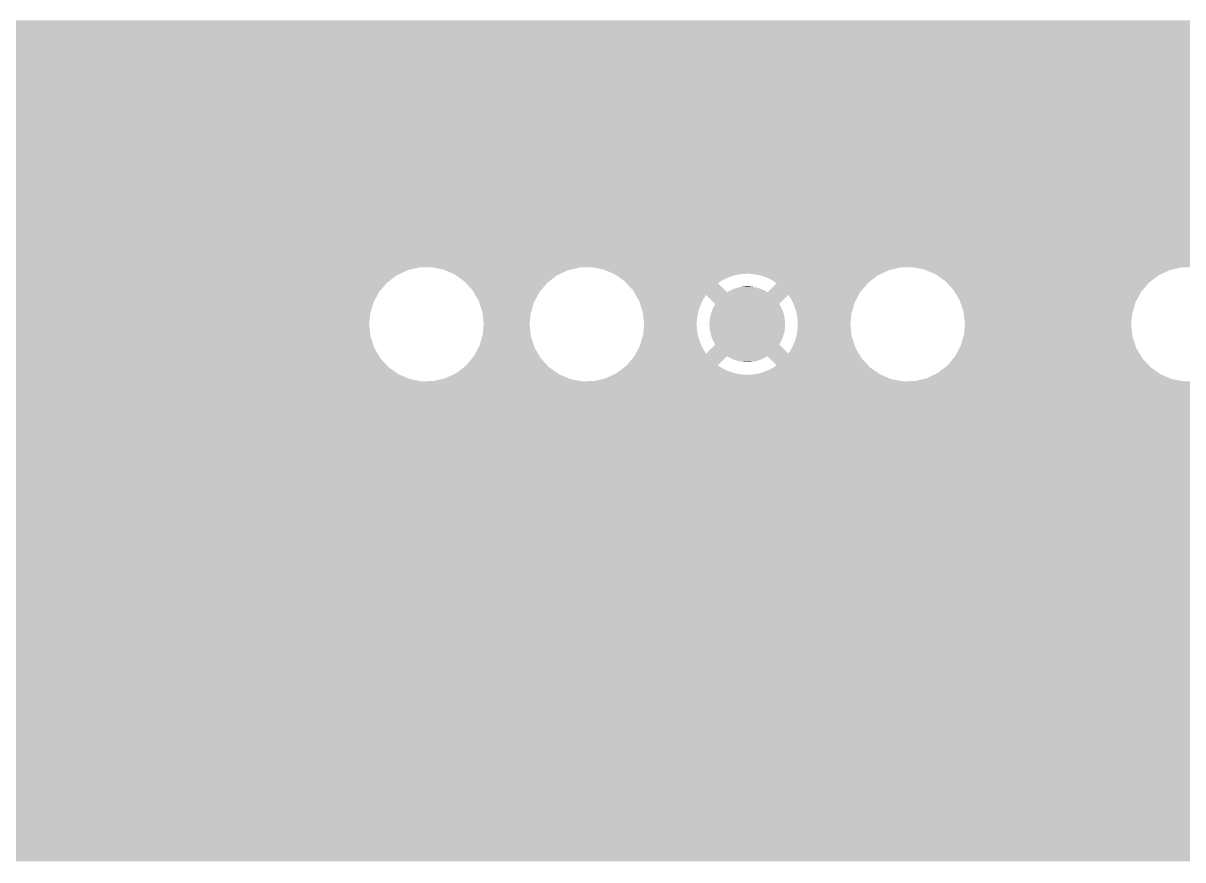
# Model space of a CAD drawing. Extents: x 295 to 953, y 10 to 290.
# Drawn here: x 806.28 to 830.15, y 220.65 to 237.87 of the extents above; entities that cross this region are included whole.
import ezdxf

# ---------------------------------------------------------------- set-up
doc = ezdxf.new("R2010")
doc.units = 0
doc.header["$LTSCALE"] = 5
doc.header["$MEASUREMENT"] = 0
doc.layers.add('GND1', color=7, linetype='CONTINUOUS')

msp = doc.modelspace()

# ---------------------------------------------------------------- linework, layer by layer
at = {"layer": 'GND1'}
for points in [[(679.973, 237.668), (680.103, 237.818), (848.376, 237.668), (848.376, 237.818)], [(680.103, 237.818), (680.174, 237.931), (848.376, 237.818), (848.376, 237.931)], [(691.628, 237.667), (691.554, 237.668), (848.376, 237.667), (848.376, 237.668)], [(691.702, 237.661), (691.628, 237.667), (848.376, 237.661), (848.376, 237.667)], [(691.775, 237.649), (691.702, 237.661), (848.376, 237.649), (848.376, 237.661)], [(691.847, 237.633), (691.775, 237.649), (848.376, 237.633), (848.376, 237.649)], [(691.918, 237.611), (691.847, 237.633), (848.376, 237.611), (848.376, 237.633)], [(691.987, 237.584), (691.918, 237.611), (848.376, 237.584), (848.376, 237.611)], [(692.054, 237.552), (691.987, 237.584), (848.376, 237.552), (848.376, 237.584)], [(692.119, 237.516), (692.054, 237.552), (848.376, 237.516), (848.376, 237.552)], [(692.181, 237.475), (692.119, 237.516), (848.376, 237.475), (848.376, 237.516)], [(679.433, 237.232), (679.524, 237.287), (848.376, 237.232), (848.376, 237.287)], [(691.993, 237.287), (692.181, 237.475), (848.376, 237.287), (848.376, 237.475)], [(692.452, 237.19), (692.424, 237.232), (848.376, 237.19), (848.376, 237.232)], [(692.49, 237.126), (692.452, 237.19), (848.376, 237.126), (848.376, 237.19)], [(692.523, 237.06), (692.49, 237.126), (848.376, 237.06), (848.376, 237.126)], [(692.552, 236.991), (692.523, 237.06), (848.376, 236.991), (848.376, 237.06)], [(692.556, 236.977), (692.552, 236.991), (848.376, 236.977), (848.376, 236.991)], [(735.677, 236.929), (735.432, 236.977), (848.376, 236.929), (848.376, 236.977)], [(735.906, 236.831), (735.677, 236.929), (848.376, 236.831), (848.376, 236.929)], [(736.109, 236.686), (735.906, 236.831), (848.376, 236.686), (848.376, 236.831)], [(736.277, 236.502), (736.109, 236.686), (848.376, 236.502), (848.376, 236.686)], [(736.403, 236.287), (736.277, 236.502), (848.376, 236.287), (848.376, 236.502)], [(736.481, 236.051), (736.403, 236.287), (848.376, 236.051), (848.376, 236.287)], [(736.507, 235.803), (736.481, 236.051), (848.376, 235.803), (848.376, 236.051)], [(736.489, 235.596), (736.507, 235.803), (848.376, 235.596), (848.376, 235.803)], [(736.419, 235.357), (736.489, 235.596), (848.376, 235.357), (848.376, 235.596)], [(736.14, 234.948), (736.301, 235.137), (848.376, 234.948), (848.376, 235.137)], [(736.301, 235.137), (736.419, 235.357), (848.376, 235.137), (848.376, 235.357)], [(735.942, 234.796), (736.14, 234.948), (848.376, 234.796), (848.376, 234.948)], [(735.474, 234.633), (735.716, 234.69), (848.376, 234.633), (848.376, 234.69)], [(735.716, 234.69), (735.942, 234.796), (848.376, 234.69), (848.376, 234.796)], [(702.15, 234.599), (702.14, 234.629), (848.376, 234.599), (848.376, 234.629)], [(702.174, 234.512), (702.15, 234.599), (848.376, 234.512), (848.376, 234.599)], [(702.192, 234.423), (702.174, 234.512), (848.376, 234.423), (848.376, 234.512)], [(702.205, 234.333), (702.192, 234.423), (848.376, 234.333), (848.376, 234.423)], [(735.224, 234.629), (735.474, 234.633), (848.376, 234.629), (848.376, 234.633)], [(702.213, 234.242), (702.205, 234.333), (848.376, 234.242), (848.376, 234.333)], [(702.216, 234.152), (702.213, 234.242), (848.376, 234.152), (848.376, 234.242)], [(702.198, 233.917), (702.209, 234.007), (848.376, 233.917), (848.376, 234.007)], [(702.209, 234.007), (702.215, 234.097), (848.376, 234.007), (848.376, 234.097)], [(702.215, 234.097), (702.216, 234.152), (848.376, 234.097), (848.376, 234.152)], [(702.134, 233.653), (702.16, 233.739), (848.376, 233.653), (848.376, 233.739)], [(702.16, 233.739), (702.182, 233.827), (848.376, 233.739), (848.376, 233.827)], [(702.182, 233.827), (702.198, 233.917), (848.376, 233.827), (848.376, 233.917)], [(702.024, 233.404), (702.066, 233.484), (848.376, 233.404), (848.376, 233.484)], [(702.066, 233.484), (702.102, 233.567), (848.376, 233.484), (848.376, 233.567)], [(702.102, 233.567), (702.134, 233.653), (848.376, 233.567), (848.376, 233.653)], [(680.423, 233.166), (680.389, 233.25), (848.376, 233.166), (848.376, 233.25)], [(701.928, 233.25), (701.979, 233.325), (848.376, 233.25), (848.376, 233.325)], [(701.979, 233.325), (702.024, 233.404), (848.376, 233.325), (848.376, 233.404)], [(680.424, 233.162), (680.423, 233.166), (848.376, 233.162), (848.376, 233.166)], [(701.559, 232.881), (701.279, 233.162), (848.376, 232.881), (848.376, 233.162)], [(701.512, 232.85), (701.544, 232.87), (848.376, 232.85), (848.376, 232.87)], [(701.544, 232.87), (701.559, 232.881), (848.376, 232.87), (848.376, 232.881)], [(775.904, 232.845), (775.882, 232.85), (814.431, 232.845), (814.68, 232.85)], [(776.126, 232.801), (775.904, 232.845), (814.244, 232.801), (814.431, 232.845)], [(776.156, 232.788), (776.126, 232.801), (814.188, 232.788), (814.244, 232.801)], [(776.355, 232.703), (776.156, 232.788), (814.008, 232.703), (814.188, 232.788)], [(814.703, 232.845), (814.68, 232.85), (817.733, 232.845), (817.982, 232.85)], [(814.925, 232.801), (814.703, 232.845), (817.546, 232.801), (817.733, 232.845)], [(814.955, 232.788), (814.925, 232.801), (817.49, 232.788), (817.546, 232.801)], [(815.154, 232.703), (814.955, 232.788), (817.31, 232.703), (817.49, 232.788)], [(818.005, 232.845), (817.982, 232.85), (824.337, 232.845), (824.586, 232.85)], [(818.227, 232.801), (818.005, 232.845), (824.15, 232.801), (824.337, 232.845)], [(818.257, 232.788), (818.227, 232.801), (824.094, 232.788), (824.15, 232.801)], [(818.427, 232.715), (818.257, 232.788), (823.939, 232.715), (824.094, 232.788)], [(824.609, 232.845), (824.586, 232.85), (830.115, 232.845), (830.365, 232.85)], [(824.831, 232.801), (824.609, 232.845), (829.929, 232.801), (830.115, 232.845)], [(824.861, 232.788), (824.831, 232.801), (829.873, 232.788), (829.929, 232.801)], [(825.06, 232.703), (824.861, 232.788), (829.692, 232.703), (829.873, 232.788)], [(776.385, 232.682), (776.355, 232.703), (813.963, 232.682), (814.008, 232.703)], [(776.558, 232.559), (776.385, 232.682), (813.802, 232.559), (813.963, 232.682)], [(776.584, 232.531), (776.558, 232.559), (813.765, 232.531), (813.802, 232.559)], [(776.727, 232.375), (776.584, 232.531), (813.632, 232.375), (813.765, 232.531)], [(815.183, 232.682), (815.154, 232.703), (817.265, 232.682), (817.31, 232.703)], [(815.357, 232.559), (815.183, 232.682), (817.104, 232.559), (817.265, 232.682)], [(815.383, 232.531), (815.357, 232.559), (817.067, 232.531), (817.104, 232.559)], [(815.525, 232.375), (815.383, 232.531), (816.934, 232.375), (817.067, 232.531)], [(818.437, 232.711), (818.427, 232.715), (821.084, 232.711), (821.158, 232.715)], [(818.456, 232.703), (818.437, 232.711), (821.023, 232.703), (821.084, 232.711)], [(818.458, 232.701), (818.456, 232.703), (821.01, 232.701), (821.023, 232.703)], [(818.479, 232.687), (818.458, 232.701), (820.937, 232.687), (821.01, 232.701)], [(818.507, 232.667), (818.479, 232.687), (820.866, 232.667), (820.937, 232.687)], [(818.542, 232.642), (818.507, 232.667), (820.796, 232.642), (820.866, 232.667)], [(818.584, 232.612), (818.542, 232.642), (820.728, 232.612), (820.796, 232.642)], [(818.632, 232.578), (818.584, 232.612), (820.663, 232.578), (820.728, 232.612)], [(818.659, 232.559), (818.632, 232.578), (820.633, 232.559), (820.663, 232.578)], [(818.677, 232.538), (818.659, 232.559), (820.6, 232.538), (820.633, 232.559)], [(818.692, 232.522), (818.677, 232.538), (820.576, 232.522), (820.6, 232.538)], [(818.827, 232.375), (818.692, 232.522), (820.723, 232.375), (820.576, 232.522)], [(821.232, 232.714), (821.158, 232.715), (823.937, 232.714), (823.939, 232.715)], [(821.305, 232.708), (821.232, 232.714), (823.924, 232.708), (823.937, 232.714)], [(821.379, 232.696), (821.305, 232.708), (823.899, 232.696), (823.924, 232.708)], [(821.441, 232.682), (821.379, 232.696), (823.869, 232.682), (823.899, 232.696)], [(821.451, 232.68), (821.441, 232.682), (823.866, 232.68), (823.869, 232.682)], [(821.522, 232.658), (821.451, 232.68), (823.837, 232.658), (823.866, 232.68)], [(821.591, 232.631), (821.522, 232.658), (823.802, 232.631), (823.837, 232.658)], [(821.658, 232.599), (821.591, 232.631), (823.761, 232.599), (823.802, 232.631)], [(821.603, 232.341), (821.784, 232.522), (823.509, 232.341), (823.664, 232.522)], [(821.722, 232.563), (821.658, 232.599), (823.713, 232.563), (823.761, 232.599)], [(821.771, 232.531), (821.722, 232.563), (823.671, 232.531), (823.713, 232.563)], [(821.784, 232.522), (821.771, 232.531), (823.664, 232.522), (823.671, 232.531)], [(825.089, 232.682), (825.06, 232.703), (829.647, 232.682), (829.692, 232.703)], [(825.263, 232.559), (825.089, 232.682), (829.486, 232.559), (829.647, 232.682)], [(825.289, 232.531), (825.263, 232.559), (829.45, 232.531), (829.486, 232.559)], [(825.431, 232.375), (825.289, 232.531), (829.317, 232.375), (829.45, 232.531)], [(776.746, 232.341), (776.727, 232.375), (813.603, 232.341), (813.632, 232.375)], [(776.852, 232.16), (776.746, 232.341), (813.506, 232.16), (813.603, 232.341)], [(815.545, 232.341), (815.525, 232.375), (816.905, 232.341), (816.934, 232.375)], [(815.651, 232.16), (815.545, 232.341), (816.808, 232.16), (816.905, 232.341)], [(818.851, 232.334), (818.827, 232.375), (820.764, 232.334), (820.723, 232.375)], [(818.883, 232.279), (818.851, 232.334), (823.476, 232.279), (823.506, 232.334)], [(818.919, 232.217), (818.883, 232.279), (820.293, 232.217), (820.333, 232.279)], [(820.521, 232.091), (820.333, 232.279), (821.839, 232.091), (822.027, 232.279)], [(820.764, 232.334), (820.802, 232.356), (821.596, 232.334), (821.558, 232.356)], [(820.802, 232.356), (820.821, 232.366), (821.558, 232.356), (821.541, 232.366)], [(820.821, 232.366), (820.859, 232.385), (821.541, 232.366), (821.5, 232.385)], [(820.859, 232.385), (820.879, 232.394), (821.5, 232.385), (821.483, 232.394)], [(820.879, 232.394), (820.919, 232.409), (821.483, 232.394), (821.44, 232.409)], [(820.919, 232.409), (820.94, 232.416), (821.44, 232.409), (821.423, 232.416)], [(820.94, 232.416), (820.98, 232.428), (821.423, 232.416), (821.379, 232.428)], [(820.98, 232.428), (821.002, 232.433), (821.379, 232.428), (821.361, 232.433)], [(821.002, 232.433), (821.042, 232.442), (821.361, 232.433), (821.315, 232.442)], [(821.042, 232.442), (821.067, 232.446), (821.315, 232.442), (821.298, 232.446)], [(821.067, 232.446), (821.106, 232.451), (821.298, 232.446), (821.249, 232.451)], [(821.106, 232.451), (821.137, 232.453), (821.249, 232.451), (821.234, 232.453)], [(821.137, 232.453), (821.17, 232.455), (821.234, 232.453), (821.17, 232.455)], [(821.596, 232.334), (821.603, 232.341), (823.506, 232.334), (823.509, 232.341)], [(822.056, 232.237), (822.027, 232.279), (823.453, 232.237), (823.476, 232.279)], [(825.451, 232.341), (825.431, 232.375), (829.288, 232.341), (829.317, 232.375)], [(825.557, 232.16), (825.451, 232.341), (829.19, 232.16), (829.288, 232.341)], [(776.865, 232.121), (776.852, 232.16), (813.485, 232.121), (813.506, 232.16)], [(776.897, 232.024), (776.865, 232.121), (813.457, 232.024), (813.485, 232.121)], [(779.428, 231.976), (779.184, 232.024), (813.443, 231.976), (813.457, 232.024)], [(815.664, 232.121), (815.651, 232.16), (816.787, 232.121), (816.808, 232.16)], [(815.729, 231.923), (815.664, 232.121), (816.73, 231.923), (816.787, 232.121)], [(818.953, 232.16), (818.919, 232.217), (820.26, 232.16), (820.293, 232.217)], [(818.955, 232.153), (818.953, 232.16), (820.256, 232.153), (820.26, 232.16)], [(818.977, 232.086), (818.955, 232.153), (820.225, 232.086), (820.256, 232.153)], [(819, 232.017), (818.977, 232.086), (820.198, 232.017), (820.225, 232.086)], [(820.467, 231.987), (820.489, 232.036), (821.894, 231.987), (821.871, 232.036)], [(820.489, 232.036), (820.495, 232.045), (821.871, 232.036), (821.866, 232.045)], [(820.495, 232.045), (820.521, 232.091), (821.866, 232.045), (821.839, 232.091)], [(822.094, 232.173), (822.056, 232.237), (823.419, 232.173), (823.453, 232.237)], [(822.119, 232.121), (822.094, 232.173), (823.391, 232.121), (823.419, 232.173)], [(822.127, 232.107), (822.119, 232.121), (823.387, 232.107), (823.391, 232.121)], [(822.155, 232.038), (822.127, 232.107), (823.367, 232.038), (823.387, 232.107)], [(822.178, 231.968), (822.155, 232.038), (823.347, 231.968), (823.367, 232.038)], [(825.57, 232.121), (825.557, 232.16), (829.17, 232.121), (829.19, 232.16)], [(825.635, 231.923), (825.57, 232.121), (829.112, 231.923), (829.17, 232.121)], [(779.646, 231.882), (779.428, 231.976), (813.416, 231.882), (813.443, 231.976)], [(779.657, 231.878), (779.646, 231.882), (813.415, 231.878), (813.416, 231.882)], [(779.86, 231.733), (779.657, 231.878), (813.403, 231.733), (813.415, 231.878)], [(815.733, 231.882), (815.729, 231.923), (816.718, 231.882), (816.73, 231.923)], [(815.755, 231.675), (815.733, 231.882), (816.699, 231.675), (816.718, 231.882)], [(819.023, 231.946), (819, 232.017), (820.176, 231.946), (820.198, 232.017)], [(819.031, 231.923), (819.023, 231.946), (820.171, 231.923), (820.176, 231.946)], [(819.036, 231.874), (819.031, 231.923), (820.159, 231.874), (820.171, 231.923)], [(819.044, 231.801), (819.036, 231.874), (820.148, 231.801), (820.159, 231.874)], [(819.052, 231.727), (819.044, 231.801), (820.141, 231.727), (820.148, 231.801)], [(820.404, 231.739), (820.41, 231.793), (821.957, 231.739), (821.95, 231.793)], [(820.41, 231.793), (820.412, 231.803), (821.95, 231.793), (821.949, 231.803)], [(820.412, 231.803), (820.422, 231.856), (821.949, 231.803), (821.938, 231.856)], [(820.422, 231.856), (820.425, 231.866), (821.938, 231.856), (821.936, 231.866)], [(820.425, 231.866), (820.44, 231.918), (821.936, 231.866), (821.921, 231.918)], [(820.44, 231.918), (820.443, 231.927), (821.921, 231.918), (821.918, 231.927)], [(820.443, 231.927), (820.462, 231.978), (821.918, 231.927), (821.898, 231.978)], [(820.462, 231.978), (820.467, 231.987), (821.898, 231.978), (821.894, 231.987)], [(822.197, 231.896), (822.178, 231.968), (823.326, 231.896), (823.347, 231.968)], [(822.199, 231.882), (822.197, 231.896), (823.322, 231.882), (823.326, 231.896)], [(822.21, 231.823), (822.199, 231.882), (823.317, 231.823), (823.322, 231.882)], [(822.218, 231.749), (822.21, 231.823), (823.31, 231.749), (823.317, 231.823)], [(825.639, 231.882), (825.635, 231.923), (829.1, 231.882), (829.112, 231.923)], [(825.661, 231.675), (825.639, 231.882), (829.082, 231.675), (829.1, 231.882)], [(779.913, 231.675), (779.86, 231.733), (813.397, 231.675), (813.403, 231.733)], [(780.029, 231.549), (779.913, 231.675), (813.411, 231.549), (813.397, 231.675)], [(780.1, 231.428), (780.029, 231.549), (813.424, 231.428), (813.411, 231.549)], [(815.737, 231.468), (815.755, 231.675), (816.721, 231.468), (816.699, 231.675)], [(819.042, 231.505), (819.049, 231.579), (820.154, 231.505), (820.145, 231.579)], [(819.049, 231.579), (819.055, 231.653), (820.145, 231.579), (820.14, 231.653)], [(819.057, 231.675), (819.052, 231.727), (820.141, 231.675), (820.141, 231.727)], [(819.055, 231.653), (819.057, 231.675), (820.14, 231.653), (820.141, 231.675)], [(820.401, 231.675), (820.403, 231.729), (821.96, 231.675), (821.957, 231.729)], [(820.403, 231.621), (820.401, 231.675), (821.958, 231.621), (821.96, 231.675)], [(820.403, 231.729), (820.404, 231.739), (821.957, 231.729), (821.957, 231.739)], [(820.404, 231.611), (820.403, 231.621), (821.957, 231.611), (821.958, 231.621)], [(820.41, 231.558), (820.404, 231.611), (821.951, 231.558), (821.957, 231.611)], [(820.412, 231.548), (820.41, 231.558), (821.949, 231.548), (821.951, 231.558)], [(820.423, 231.495), (820.412, 231.548), (821.938, 231.495), (821.949, 231.548)], [(822.201, 231.477), (822.213, 231.55), (823.325, 231.477), (823.317, 231.55)], [(822.213, 231.55), (822.219, 231.624), (823.317, 231.55), (823.309, 231.624)], [(822.22, 231.675), (822.218, 231.749), (823.303, 231.675), (823.31, 231.749)], [(822.219, 231.624), (822.22, 231.675), (823.309, 231.624), (823.303, 231.675)], [(825.643, 231.468), (825.661, 231.675), (829.104, 231.468), (829.082, 231.675)], [(780.154, 231.334), (780.1, 231.428), (813.454, 231.334), (813.424, 231.428)], [(780.202, 231.191), (780.154, 231.334), (813.502, 231.191), (813.454, 231.334)], [(815.667, 231.229), (815.725, 231.428), (816.791, 231.229), (816.726, 231.428)], [(815.725, 231.428), (815.737, 231.468), (816.726, 231.428), (816.721, 231.468)], [(818.987, 231.291), (819.008, 231.361), (820.214, 231.291), (820.189, 231.361)], [(819.008, 231.361), (819.028, 231.432), (820.189, 231.361), (820.169, 231.432)], [(819.028, 231.432), (819.039, 231.468), (820.169, 231.432), (820.162, 231.468)], [(819.039, 231.468), (819.042, 231.505), (820.162, 231.468), (820.154, 231.505)], [(820.425, 231.485), (820.423, 231.495), (821.936, 231.485), (821.938, 231.495)], [(820.44, 231.433), (820.425, 231.485), (821.921, 231.433), (821.936, 231.485)], [(820.443, 231.423), (820.44, 231.433), (821.917, 231.423), (821.921, 231.433)], [(820.462, 231.373), (820.443, 231.423), (821.898, 231.373), (821.917, 231.423)], [(820.466, 231.363), (820.462, 231.373), (821.894, 231.363), (821.898, 231.373)], [(820.49, 231.315), (820.466, 231.363), (821.871, 231.315), (821.894, 231.363)], [(820.494, 231.306), (820.49, 231.315), (821.866, 231.306), (821.871, 231.315)], [(820.521, 231.259), (820.494, 231.306), (821.839, 231.259), (821.866, 231.306)], [(822.136, 231.265), (822.163, 231.334), (823.383, 231.265), (823.361, 231.334)], [(822.163, 231.334), (822.185, 231.405), (823.361, 231.334), (823.337, 231.405)], [(822.185, 231.405), (822.19, 231.428), (823.337, 231.405), (823.33, 231.428)], [(822.19, 231.428), (822.201, 231.477), (823.33, 231.428), (823.325, 231.477)], [(825.573, 231.229), (825.631, 231.428), (829.174, 231.229), (829.108, 231.428)], [(825.631, 231.428), (825.643, 231.468), (829.108, 231.428), (829.104, 231.468)], [(780.232, 231.098), (780.202, 231.191), (813.556, 231.098), (813.502, 231.191)], [(780.245, 230.976), (780.232, 231.098), (813.628, 230.976), (813.556, 231.098)], [(815.549, 231.01), (815.647, 231.191), (816.91, 231.01), (816.804, 231.191)], [(815.647, 231.191), (815.667, 231.229), (816.804, 231.191), (816.791, 231.229)], [(818.855, 231.016), (818.884, 231.071), (823.51, 231.016), (823.478, 231.071)], [(818.884, 231.071), (818.897, 231.095), (820.333, 231.071), (820.317, 231.095)], [(818.897, 231.095), (818.931, 231.158), (820.317, 231.095), (820.278, 231.158)], [(818.931, 231.158), (818.966, 231.223), (820.278, 231.158), (820.243, 231.223)], [(818.966, 231.223), (818.969, 231.229), (820.243, 231.223), (820.241, 231.229)], [(818.969, 231.229), (818.987, 231.291), (820.241, 231.229), (820.214, 231.291)], [(820.333, 231.071), (820.521, 231.259), (822.027, 231.071), (821.839, 231.259)], [(822.027, 231.071), (822.068, 231.133), (823.478, 231.071), (823.441, 231.133)], [(822.068, 231.133), (822.1, 231.191), (823.441, 231.133), (823.408, 231.191)], [(822.1, 231.191), (822.104, 231.198), (823.408, 231.191), (823.405, 231.198)], [(822.104, 231.198), (822.136, 231.265), (823.405, 231.198), (823.383, 231.265)], [(825.455, 231.01), (825.553, 231.191), (829.292, 231.01), (829.186, 231.191)], [(825.553, 231.191), (825.573, 231.229), (829.186, 231.191), (829.174, 231.229)], [(780.259, 230.85), (780.245, 230.976), (813.743, 230.85), (813.628, 230.976)], [(780.253, 230.792), (780.259, 230.85), (813.796, 230.792), (813.743, 230.85)], [(815.388, 230.82), (815.52, 230.976), (817.072, 230.82), (816.93, 230.976)], [(815.52, 230.976), (815.549, 231.01), (816.93, 230.976), (816.91, 231.01)], [(818.69, 230.82), (818.697, 230.828), (820.589, 230.82), (820.576, 230.828)], [(818.697, 230.828), (818.851, 231.01), (820.576, 230.828), (820.758, 231.01)], [(818.851, 231.01), (818.855, 231.016), (820.758, 231.01), (820.764, 231.016)], [(820.803, 230.994), (820.764, 231.016), (821.559, 230.994), (821.596, 231.016)], [(820.82, 230.984), (820.803, 230.994), (821.539, 230.984), (821.559, 230.994)], [(820.86, 230.965), (820.82, 230.984), (821.502, 230.965), (821.539, 230.984)], [(820.878, 230.957), (820.86, 230.965), (821.481, 230.957), (821.502, 230.965)], [(820.92, 230.941), (820.878, 230.957), (821.442, 230.941), (821.481, 230.957)], [(820.938, 230.935), (820.92, 230.941), (821.421, 230.935), (821.442, 230.941)], [(820.982, 230.922), (820.938, 230.935), (821.381, 230.922), (821.421, 230.935)], [(821, 230.917), (820.982, 230.922), (821.358, 230.917), (821.381, 230.922)], [(821.045, 230.908), (821, 230.917), (821.318, 230.908), (821.358, 230.917)], [(821.063, 230.905), (821.045, 230.908), (821.294, 230.905), (821.318, 230.908)], [(821.111, 230.9), (821.063, 230.905), (821.255, 230.9), (821.294, 230.905)], [(821.126, 230.898), (821.111, 230.9), (821.224, 230.898), (821.255, 230.9)], [(821.191, 230.896), (821.126, 230.898), (821.191, 230.896), (821.224, 230.898)], [(821.637, 230.976), (821.596, 231.016), (823.534, 230.976), (823.51, 231.016)], [(821.784, 230.829), (821.637, 230.976), (823.668, 230.829), (823.534, 230.976)], [(821.761, 230.812), (821.784, 230.829), (823.683, 230.812), (823.668, 230.829)], [(825.294, 230.82), (825.426, 230.976), (829.454, 230.82), (829.312, 230.976)], [(825.426, 230.976), (825.455, 231.01), (829.312, 230.976), (829.292, 231.01)], [(780.213, 230.549), (780.24, 230.643), (814.228, 230.549), (814.01, 230.643)], [(780.24, 230.643), (780.241, 230.648), (814.01, 230.643), (813.999, 230.648)], [(780.241, 230.648), (780.253, 230.792), (813.999, 230.648), (813.796, 230.792)], [(814.964, 230.562), (815.145, 230.648), (817.5, 230.562), (817.301, 230.648)], [(815.145, 230.648), (815.19, 230.669), (817.301, 230.648), (817.271, 230.669)], [(815.19, 230.669), (815.351, 230.792), (817.271, 230.669), (817.098, 230.792)], [(815.351, 230.792), (815.388, 230.82), (817.098, 230.792), (817.072, 230.82)], [(818.266, 230.562), (818.421, 230.635), (824.104, 230.562), (823.933, 230.635)], [(818.421, 230.635), (818.424, 230.636), (821.203, 230.635), (821.129, 230.636)], [(818.424, 230.636), (818.437, 230.643), (821.129, 230.636), (821.055, 230.643)], [(818.437, 230.643), (818.461, 230.654), (821.055, 230.643), (820.982, 230.654)], [(818.461, 230.654), (818.492, 230.669), (820.982, 230.654), (820.92, 230.669)], [(818.492, 230.669), (818.495, 230.671), (820.92, 230.669), (820.91, 230.671)], [(818.495, 230.671), (818.523, 230.693), (820.91, 230.671), (820.839, 230.693)], [(818.523, 230.693), (818.558, 230.72), (820.839, 230.693), (820.77, 230.72)], [(818.558, 230.72), (818.6, 230.751), (820.77, 230.72), (820.703, 230.751)], [(818.6, 230.751), (818.647, 230.788), (820.703, 230.751), (820.638, 230.788)], [(818.647, 230.788), (818.69, 230.82), (820.638, 230.788), (820.589, 230.82)], [(821.203, 230.635), (821.277, 230.64), (823.933, 230.635), (823.923, 230.64)], [(821.277, 230.64), (821.338, 230.648), (823.923, 230.64), (823.905, 230.648)], [(821.338, 230.648), (821.351, 230.649), (823.905, 230.648), (823.903, 230.649)], [(821.351, 230.649), (821.423, 230.664), (823.903, 230.649), (823.882, 230.664)], [(821.423, 230.664), (821.495, 230.684), (823.882, 230.664), (823.854, 230.684)], [(821.495, 230.684), (821.564, 230.709), (823.854, 230.684), (823.819, 230.709)], [(821.564, 230.709), (821.632, 230.739), (823.819, 230.709), (823.777, 230.739)], [(821.632, 230.739), (821.698, 230.773), (823.777, 230.739), (823.728, 230.773)], [(821.698, 230.773), (821.728, 230.792), (823.728, 230.773), (823.702, 230.792)], [(821.728, 230.792), (821.761, 230.812), (823.702, 230.792), (823.683, 230.812)], [(824.87, 230.562), (825.051, 230.648), (829.882, 230.562), (829.683, 230.648)], [(825.051, 230.648), (825.096, 230.669), (829.683, 230.648), (829.654, 230.669)], [(825.096, 230.669), (825.257, 230.792), (829.654, 230.669), (829.48, 230.792)], [(825.257, 230.792), (825.294, 230.82), (829.48, 230.792), (829.454, 230.82)], [(780.053, 230.184), (780.171, 230.404), (848.376, 230.184), (848.376, 230.404)], [(780.171, 230.404), (780.199, 230.501), (848.376, 230.404), (848.376, 230.501)], [(780.199, 230.501), (780.213, 230.549), (814.472, 230.501), (814.228, 230.549)], [(814.472, 230.501), (814.722, 230.505), (817.774, 230.501), (817.752, 230.505)], [(814.722, 230.505), (814.908, 230.549), (817.752, 230.505), (817.53, 230.549)], [(814.908, 230.549), (814.964, 230.562), (817.53, 230.549), (817.5, 230.562)], [(817.774, 230.501), (818.024, 230.505), (824.378, 230.501), (824.356, 230.505)], [(818.024, 230.505), (818.21, 230.549), (824.356, 230.505), (824.134, 230.549)], [(818.21, 230.549), (818.266, 230.562), (824.134, 230.549), (824.104, 230.562)], [(824.378, 230.501), (824.628, 230.505), (830.157, 230.501), (830.135, 230.505)], [(824.628, 230.505), (824.814, 230.549), (830.135, 230.505), (829.912, 230.549)], [(824.814, 230.549), (824.87, 230.562), (829.912, 230.549), (829.882, 230.562)], [(779.891, 229.995), (780.053, 230.184), (848.376, 229.995), (848.376, 230.184)], [(779.693, 229.843), (779.891, 229.995), (848.376, 229.843), (848.376, 229.995)], [(729.018, 229.548), (728.976, 229.676), (848.376, 229.548), (848.376, 229.676)], [(778.976, 229.676), (779.225, 229.68), (848.376, 229.676), (848.376, 229.68)], [(779.225, 229.68), (779.468, 229.737), (848.376, 229.68), (848.376, 229.737)], [(779.468, 229.737), (779.693, 229.843), (848.376, 229.737), (848.376, 229.843)], [(729.02, 229.543), (729.018, 229.548), (836.719, 229.543), (836.969, 229.548)], [(729.038, 229.486), (729.02, 229.543), (836.477, 229.486), (836.719, 229.543)], [(729.051, 229.447), (729.038, 229.486), (836.392, 229.447), (836.477, 229.486)], [(729.058, 229.38), (729.051, 229.447), (836.251, 229.38), (836.392, 229.447)], [(729.074, 229.229), (729.058, 229.38), (836.054, 229.229), (836.251, 229.38)], [(729.063, 229.039), (729.078, 229.199), (835.892, 229.039), (836.028, 229.199)], [(729.078, 229.199), (729.074, 229.229), (836.028, 229.199), (836.054, 229.229)], [(729.009, 228.819), (729.059, 228.992), (835.774, 228.819), (835.867, 228.992)], [(729.059, 228.992), (729.063, 229.039), (835.867, 228.992), (835.892, 229.039)], [(728.897, 228.58), (728.99, 228.753), (835.704, 228.58), (835.754, 228.753)], [(728.99, 228.753), (729.009, 228.819), (835.754, 228.753), (835.774, 228.819)], [(728.735, 228.373), (728.872, 228.533), (835.686, 228.373), (835.7, 228.533)], [(728.872, 228.533), (728.897, 228.58), (835.7, 228.533), (835.704, 228.58)], [(728.512, 228.192), (728.71, 228.344), (835.705, 228.192), (835.689, 228.344)], [(728.71, 228.344), (728.735, 228.373), (835.689, 228.344), (835.686, 228.373)], [(674.507, 227.927), (674.535, 228.025), (835.778, 227.927), (835.745, 228.025)], [(727.795, 228.025), (728.044, 228.029), (835.745, 228.025), (835.744, 228.029)], [(728.044, 228.029), (728.287, 228.086), (835.744, 228.029), (835.725, 228.086)], [(728.287, 228.086), (728.371, 228.126), (835.725, 228.086), (835.712, 228.126)], [(728.371, 228.126), (728.512, 228.192), (835.712, 228.126), (835.705, 228.192)], [(674.389, 227.708), (674.486, 227.889), (835.896, 227.708), (835.79, 227.889)], [(674.486, 227.889), (674.507, 227.927), (835.79, 227.889), (835.778, 227.927)], [(674.029, 227.367), (674.19, 227.49), (836.258, 227.367), (836.084, 227.49)], [(674.19, 227.49), (674.227, 227.518), (836.084, 227.49), (836.058, 227.518)], [(674.227, 227.518), (674.36, 227.674), (836.058, 227.518), (835.916, 227.674)], [(674.36, 227.674), (674.389, 227.708), (835.916, 227.674), (835.896, 227.708)], [(673.561, 227.203), (673.748, 227.247), (836.739, 227.203), (836.516, 227.247)], [(673.748, 227.247), (673.804, 227.26), (836.516, 227.247), (836.486, 227.26)], [(673.804, 227.26), (673.984, 227.346), (836.486, 227.26), (836.287, 227.346)], [(673.984, 227.346), (674.029, 227.367), (836.287, 227.346), (836.258, 227.367)], [(543.134, 226.882), (543.252, 227.102), (848.376, 226.882), (848.376, 227.102)], [(543.252, 227.102), (543.281, 227.199), (848.376, 227.102), (848.376, 227.199)], [(673.312, 227.199), (673.561, 227.203), (836.761, 227.199), (836.739, 227.203)], [(542.973, 226.693), (543.134, 226.882), (848.376, 226.693), (848.376, 226.882)], [(542.549, 226.435), (542.775, 226.541), (848.376, 226.435), (848.376, 226.541)], [(542.775, 226.541), (542.973, 226.693), (848.376, 226.541), (848.376, 226.693)], [(530.207, 226.199), (530.415, 226.374), (848.376, 226.199), (848.376, 226.374)], [(542.057, 226.374), (542.307, 226.378), (848.376, 226.374), (848.376, 226.378)], [(542.307, 226.378), (542.549, 226.435), (848.376, 226.378), (848.376, 226.435)], [(529.918, 226.025), (530.207, 226.199), (848.376, 226.025), (848.376, 226.199)], [(528.94, 225.798), (529.276, 225.822), (848.376, 225.798), (848.376, 225.822)], [(529.276, 225.822), (529.605, 225.898), (848.376, 225.822), (848.376, 225.898)], [(529.605, 225.898), (529.918, 226.025), (848.376, 225.898), (848.376, 226.025)], [(524.78, 223.769), (524.78, 225.798), (848.376, 223.769), (848.376, 225.798)], [(546.637, 223.721), (546.393, 223.769), (848.376, 223.721), (848.376, 223.769)], [(546.866, 223.623), (546.637, 223.721), (848.376, 223.623), (848.376, 223.721)], [(547.069, 223.478), (546.866, 223.623), (848.376, 223.478), (848.376, 223.623)], [(547.238, 223.294), (547.069, 223.478), (848.376, 223.294), (848.376, 223.478)], [(547.363, 223.079), (547.238, 223.294), (848.376, 223.079), (848.376, 223.294)], [(547.441, 222.843), (547.363, 223.079), (848.376, 222.843), (848.376, 223.079)], [(547.468, 222.595), (547.441, 222.843), (848.376, 222.595), (848.376, 222.843)], [(547.449, 222.388), (547.468, 222.595), (848.376, 222.388), (848.376, 222.595)], [(547.38, 222.149), (547.449, 222.388), (848.376, 222.149), (848.376, 222.388)], [(547.291, 221.984), (547.38, 222.149), (848.376, 221.984), (848.376, 222.149)], [(577.709, 221.983), (577.635, 221.984), (848.376, 221.983), (848.376, 221.984)], [(577.783, 221.976), (577.709, 221.983), (848.376, 221.976), (848.376, 221.983)], [(577.856, 221.965), (577.783, 221.976), (848.376, 221.965), (848.376, 221.976)], [(577.928, 221.948), (577.856, 221.965), (848.376, 221.948), (848.376, 221.965)], [(577.999, 221.926), (577.928, 221.948), (848.376, 221.926), (848.376, 221.948)], [(578.068, 221.899), (577.999, 221.926), (848.376, 221.899), (848.376, 221.926)], [(578.135, 221.868), (578.068, 221.899), (848.376, 221.868), (848.376, 221.899)], [(578.074, 221.603), (578.262, 221.791), (848.376, 221.603), (848.376, 221.791)], [(578.2, 221.831), (578.135, 221.868), (848.376, 221.831), (848.376, 221.868)], [(578.262, 221.791), (578.2, 221.831), (848.376, 221.791), (848.376, 221.831)], [(546.817, 221.548), (546.902, 221.588), (848.376, 221.548), (848.376, 221.588)], [(546.902, 221.588), (546.921, 221.603), (848.376, 221.588), (848.376, 221.603)], [(578.533, 221.505), (578.505, 221.548), (848.376, 221.505), (848.376, 221.548)], [(578.571, 221.441), (578.533, 221.505), (848.376, 221.441), (848.376, 221.505)], [(578.604, 221.375), (578.571, 221.441), (848.376, 221.375), (848.376, 221.441)], [(578.633, 221.307), (578.604, 221.375), (848.376, 221.307), (848.376, 221.375)], [(578.637, 221.293), (578.633, 221.307), (848.376, 221.293), (848.376, 221.307)], [(650.65, 221.244), (650.406, 221.293), (848.376, 221.244), (848.376, 221.293)], [(650.851, 221.158), (650.65, 221.244), (848.376, 221.158), (848.376, 221.244)], [(768.4, 221.157), (768.326, 221.158), (848.376, 221.157), (848.376, 221.158)], [(768.473, 221.151), (768.4, 221.157), (848.376, 221.151), (848.376, 221.157)], [(768.547, 221.139), (768.473, 221.151), (848.376, 221.139), (848.376, 221.151)], [(768.619, 221.123), (768.547, 221.139), (848.376, 221.123), (848.376, 221.139)], [(768.69, 221.101), (768.619, 221.123), (848.376, 221.101), (848.376, 221.123)], [(768.759, 221.074), (768.69, 221.101), (848.376, 221.074), (848.376, 221.101)], [(768.826, 221.042), (768.759, 221.074), (848.376, 221.042), (848.376, 221.074)], [(768.89, 221.006), (768.826, 221.042), (848.376, 221.006), (848.376, 221.042)], [(768.764, 220.777), (768.952, 220.965), (848.376, 220.777), (848.376, 220.965)], [(768.952, 220.965), (768.89, 221.006), (848.376, 220.965), (848.376, 221.006)], [(651.307, 220.722), (651.274, 220.777), (848.376, 220.722), (848.376, 220.777)], [(769.224, 220.68), (769.195, 220.722), (848.376, 220.68), (848.376, 220.722)], [(769.262, 220.616), (769.224, 220.68), (848.376, 220.616), (848.376, 220.68)]]:
    msp.add_solid(points, dxfattribs=at)

doc.saveas('drawing.dxf')
